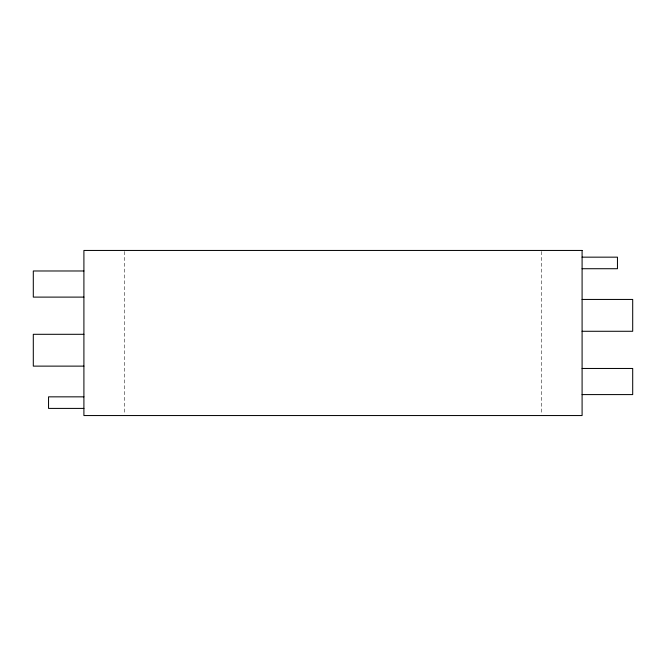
<?xml version="1.0" encoding="UTF-8"?>
<svg xmlns="http://www.w3.org/2000/svg" width="666" height="666" viewBox="0 0 666 666"><rect width="100%" height="100%" fill="white"/><g stroke="black" fill="none" stroke-linecap="round" stroke-linejoin="round"><path stroke-width="0.5" stroke-dasharray="3.33 2.5" d="M541.541 251.49L541.541 414.51M124.459 251.49L124.459 414.51"/><path stroke-width="1" d="M582.092 257.159L617.457 257.159L617.457 268.723L582.092 268.723M83.908 270.979L33.3 270.979L33.3 297.111L83.908 297.111M582.092 299.442L632.7 299.442L632.7 331.277L582.092 331.277M83.908 334.299L33.3 334.299L33.3 366.125L83.908 366.125M582.092 368.465L632.7 368.465L632.7 394.588L582.092 394.588M83.908 396.844L48.543 396.844L48.543 408.408L83.908 408.408M582.092 250.449L83.908 250.449L83.908 415.551L582.092 415.551L582.092 250.449"/></g></svg>
